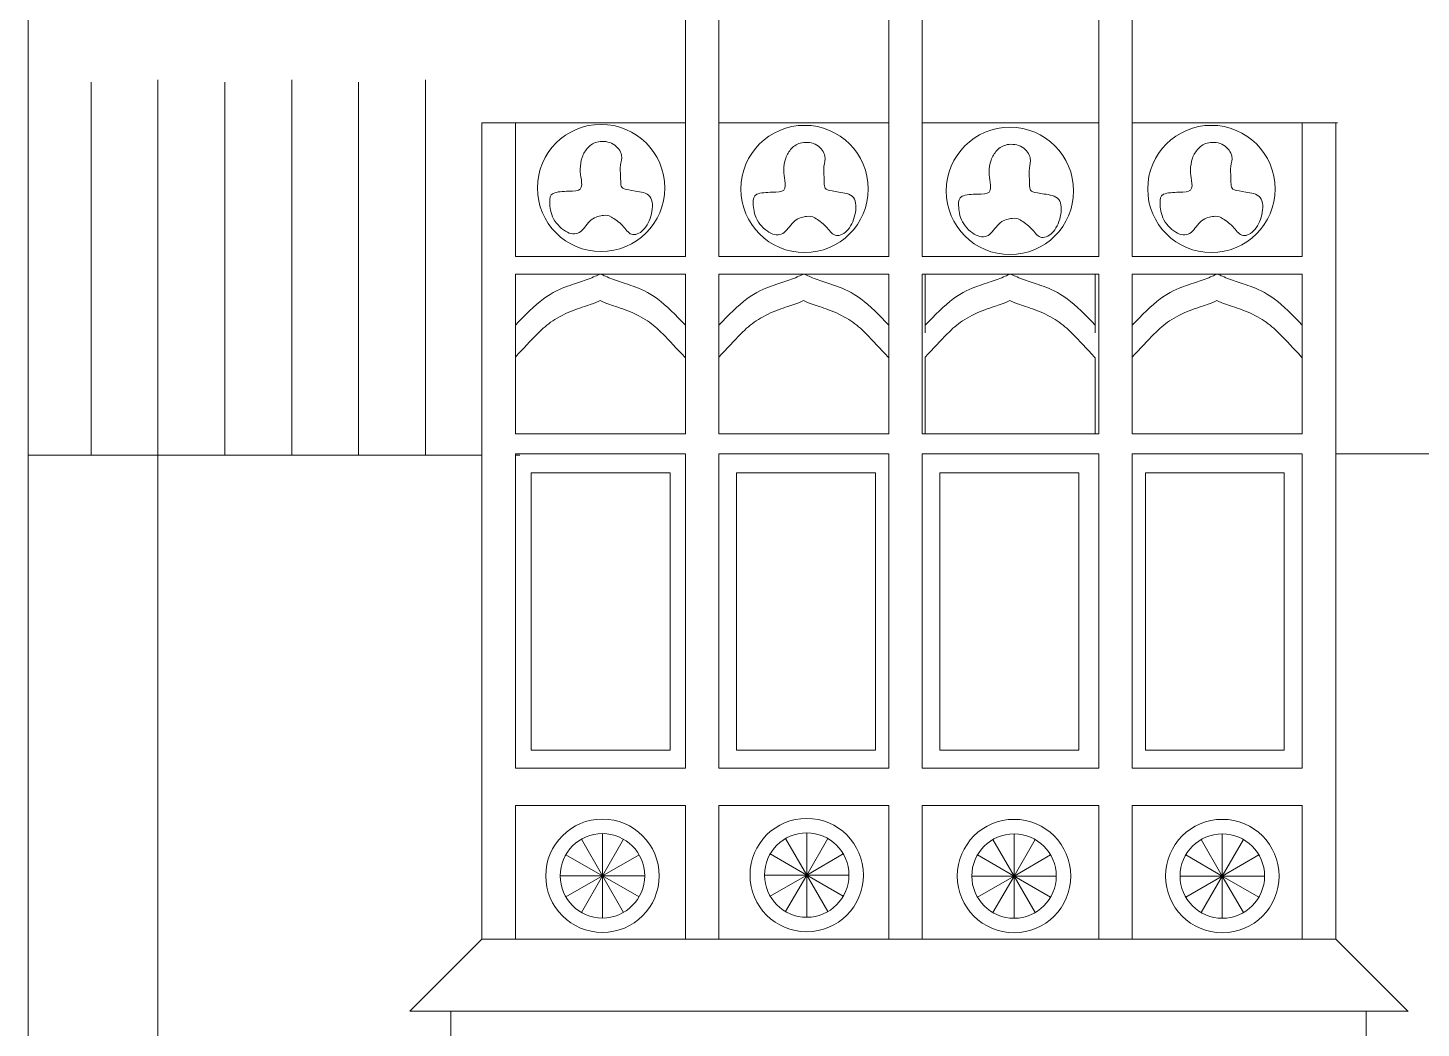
# Model space of a CAD drawing. Header units: centimetres. Extents: x -61 to 61, y -26 to 26.
# Drawn here: x 32.13 to 39.97, y -17.85 to -12.22 of the extents above; entities that cross this region are included whole.
import ezdxf

# ---------------------------------------------------------------- set-up
doc = ezdxf.new("R2010")
doc.units = ezdxf.units.CM
doc.header["$MEASUREMENT"] = 0
doc.layers.add('layer 1', color=7, linetype='Continuous')

msp = doc.modelspace()

# ---------------------------------------------------------------- linework, layer by layer
at = {"layer": 'layer 1', "color": 242, "lineweight": 9}
for points, knots in [([(37.08551, -6.54192), (37.08551, -6.54192), (33.65383, -10.9195), (33.65383, -10.9195), (33.65383, -10.9195), (33.65383, -10.9195), (30.88893, -12.53055), (30.88893, -12.53055)], [0, 0, 0, 0, 0.3333333, 0.3333333, 0.3333333, 0.3333333, 1, 1, 1, 1]), ([(37.08551, -6.54192), (37.08551, -6.54192), (40.51719, -10.9195), (40.51719, -10.9195), (40.51719, -10.9195), (40.51719, -10.9195), (43.31093, -12.54735), (43.31093, -12.54735), (43.31093, -12.54735), (43.31093, -12.54735), (42.45479, -12.53608), (42.45479, -12.53608)], [0, 0, 0, 0, 0.25, 0.25, 0.25, 0.25, 0.5, 0.5, 0.5, 0.5, 1, 1, 1, 1]), ([(35.24085, -13.12824), (35.22985, -13.13924), (35.20602, -13.13924), (35.17577, -13.14016), (35.17577, -13.14016), (35.14552, -13.14108), (35.10886, -13.14291), (35.08961, -13.15208), (35.08961, -13.15208), (35.07036, -13.16124), (35.06853, -13.17774), (35.06944, -13.20341), (35.06944, -13.20341), (35.07036, -13.22907), (35.07403, -13.2639), (35.09144, -13.29598), (35.09144, -13.29598), (35.10886, -13.32806), (35.14003, -13.35739), (35.16844, -13.37114), (35.16844, -13.37114), (35.19685, -13.38489), (35.22252, -13.38305), (35.2436, -13.36656), (35.2436, -13.36656), (35.26468, -13.35006), (35.28118, -13.31889), (35.30325, -13.30092), (35.30325, -13.30092), (35.32531, -13.28295), (35.35293, -13.27817), (35.37127, -13.27633), (35.37127, -13.27633), (35.3896, -13.2745), (35.39863, -13.27561), (35.41598, -13.28534), (35.41598, -13.28534), (35.43333, -13.29506), (35.459, -13.31339), (35.47824, -13.33355), (35.47824, -13.33355), (35.49749, -13.35372), (35.51033, -13.37572), (35.52957, -13.38213), (35.52957, -13.38213), (35.54882, -13.38855), (35.57448, -13.37939), (35.59557, -13.35831), (35.59557, -13.35831), (35.61665, -13.33723), (35.63315, -13.30423), (35.64147, -13.26789), (35.64147, -13.26789), (35.6498, -13.23154), (35.64996, -13.19185), (35.63254, -13.16985), (35.63254, -13.16985), (35.61513, -13.14785), (35.58014, -13.14355), (35.55149, -13.13943), (35.55149, -13.13943), (35.52284, -13.13531), (35.50052, -13.13138), (35.48766, -13.12655), (35.48766, -13.12655), (35.47481, -13.12172), (35.47141, -13.11601), (35.46981, -13.10454), (35.46981, -13.10454), (35.46822, -13.09308), (35.46843, -13.07587), (35.46753, -13.05595), (35.46753, -13.05595), (35.46664, -13.03603), (35.46465, -13.01339), (35.46733, -12.99382), (35.46733, -12.99382), (35.47, -12.97426), (35.47733, -12.95776), (35.47275, -12.93668), (35.47275, -12.93668), (35.46816, -12.91559), (35.45166, -12.88994), (35.42691, -12.87527), (35.42691, -12.87527), (35.40217, -12.8606), (35.36917, -12.85694), (35.34351, -12.86152), (35.34351, -12.86152), (35.31784, -12.8661), (35.29951, -12.87893), (35.28484, -12.89451), (35.28484, -12.89451), (35.27018, -12.9101), (35.25919, -12.92843), (35.25185, -12.94951), (35.25185, -12.94951), (35.24452, -12.97059), (35.24085, -12.99442), (35.24085, -13.01551), (35.24085, -13.01551), (35.24085, -13.03659), (35.24452, -13.05491), (35.24726, -13.07508), (35.24726, -13.07508), (35.25002, -13.09524), (35.25185, -13.11724), (35.24085, -13.12824)], [0, 0, 0, 0, 0.0357143, 0.0357143, 0.0357143, 0.0357143, 0.0714286, 0.0714286, 0.0714286, 0.0714286, 0.1071429, 0.1071429, 0.1071429, 0.1071429, 0.1428571, 0.1428571, 0.1428571, 0.1428571, 0.1785714, 0.1785714, 0.1785714, 0.1785714, 0.2142857, 0.2142857, 0.2142857, 0.2142857, 0.25, 0.25, 0.25, 0.25, 0.2857143, 0.2857143, 0.2857143, 0.2857143, 0.3214286, 0.3214286, 0.3214286, 0.3214286, 0.3571429, 0.3571429, 0.3571429, 0.3571429, 0.3928571, 0.3928571, 0.3928571, 0.3928571, 0.4285714, 0.4285714, 0.4285714, 0.4285714, 0.4642857, 0.4642857, 0.4642857, 0.4642857, 0.5, 0.5, 0.5, 0.5, 0.5357143, 0.5357143, 0.5357143, 0.5357143, 0.5714286, 0.5714286, 0.5714286, 0.5714286, 0.6071429, 0.6071429, 0.6071429, 0.6071429, 0.6428571, 0.6428571, 0.6428571, 0.6428571, 0.6785714, 0.6785714, 0.6785714, 0.6785714, 0.7142857, 0.7142857, 0.7142857, 0.7142857, 0.75, 0.75, 0.75, 0.75, 0.7857143, 0.7857143, 0.7857143, 0.7857143, 0.8214286, 0.8214286, 0.8214286, 0.8214286, 0.8571429, 0.8571429, 0.8571429, 0.8571429, 0.8928571, 0.8928571, 0.8928571, 0.8928571, 0.9285714, 0.9285714, 0.9285714, 0.9285714, 1, 1, 1, 1]), ([(36.38529, -13.13374), (36.37429, -13.14474), (36.35046, -13.14474), (36.32021, -13.14566), (36.32021, -13.14566), (36.28997, -13.14658), (36.2533, -13.14841), (36.23405, -13.15758), (36.23405, -13.15758), (36.21481, -13.16675), (36.21297, -13.18324), (36.21389, -13.20891), (36.21389, -13.20891), (36.21481, -13.23457), (36.21847, -13.2694), (36.23588, -13.30148), (36.23588, -13.30148), (36.2533, -13.33356), (36.28447, -13.36289), (36.31288, -13.37664), (36.31288, -13.37664), (36.3413, -13.39039), (36.36696, -13.38856), (36.38804, -13.37206), (36.38804, -13.37206), (36.40913, -13.35556), (36.42562, -13.3244), (36.44769, -13.30642), (36.44769, -13.30642), (36.46975, -13.28845), (36.49737, -13.28367), (36.51571, -13.28183), (36.51571, -13.28183), (36.53404, -13.28001), (36.54307, -13.28112), (36.56042, -13.29084), (36.56042, -13.29084), (36.57777, -13.30057), (36.60344, -13.31889), (36.62269, -13.33906), (36.62269, -13.33906), (36.64193, -13.35922), (36.65477, -13.38123), (36.67401, -13.38764), (36.67401, -13.38764), (36.69326, -13.39406), (36.71893, -13.38489), (36.74001, -13.36381), (36.74001, -13.36381), (36.76109, -13.34273), (36.77759, -13.30973), (36.78591, -13.27339), (36.78591, -13.27339), (36.79424, -13.23705), (36.7944, -13.19735), (36.77698, -13.17535), (36.77698, -13.17535), (36.75957, -13.15335), (36.72459, -13.14905), (36.69593, -13.14493), (36.69593, -13.14493), (36.66728, -13.14081), (36.64496, -13.13688), (36.63211, -13.13205), (36.63211, -13.13205), (36.61925, -13.12723), (36.61585, -13.12151), (36.61426, -13.11005), (36.61426, -13.11005), (36.61266, -13.09858), (36.61287, -13.08137), (36.61198, -13.06145), (36.61198, -13.06145), (36.61108, -13.04153), (36.6091, -13.01889), (36.61177, -12.99932), (36.61177, -12.99932), (36.61444, -12.97976), (36.62177, -12.96326), (36.61719, -12.94218), (36.61719, -12.94218), (36.6126, -12.9211), (36.59611, -12.89544), (36.57136, -12.88077), (36.57136, -12.88077), (36.54661, -12.8661), (36.51361, -12.86244), (36.48795, -12.86702), (36.48795, -12.86702), (36.46228, -12.8716), (36.44396, -12.88444), (36.42929, -12.90002), (36.42929, -12.90002), (36.41462, -12.9156), (36.40363, -12.93393), (36.39629, -12.95501), (36.39629, -12.95501), (36.38896, -12.9761), (36.38529, -12.99993), (36.38529, -13.02101), (36.38529, -13.02101), (36.38529, -13.04209), (36.38896, -13.06042), (36.39171, -13.08058), (36.39171, -13.08058), (36.39446, -13.10075), (36.39629, -13.12275), (36.38529, -13.13374)], [0, 0, 0, 0, 0.0357143, 0.0357143, 0.0357143, 0.0357143, 0.0714286, 0.0714286, 0.0714286, 0.0714286, 0.1071429, 0.1071429, 0.1071429, 0.1071429, 0.1428571, 0.1428571, 0.1428571, 0.1428571, 0.1785714, 0.1785714, 0.1785714, 0.1785714, 0.2142857, 0.2142857, 0.2142857, 0.2142857, 0.25, 0.25, 0.25, 0.25, 0.2857143, 0.2857143, 0.2857143, 0.2857143, 0.3214286, 0.3214286, 0.3214286, 0.3214286, 0.3571429, 0.3571429, 0.3571429, 0.3571429, 0.3928571, 0.3928571, 0.3928571, 0.3928571, 0.4285714, 0.4285714, 0.4285714, 0.4285714, 0.4642857, 0.4642857, 0.4642857, 0.4642857, 0.5, 0.5, 0.5, 0.5, 0.5357143, 0.5357143, 0.5357143, 0.5357143, 0.5714286, 0.5714286, 0.5714286, 0.5714286, 0.6071429, 0.6071429, 0.6071429, 0.6071429, 0.6428571, 0.6428571, 0.6428571, 0.6428571, 0.6785714, 0.6785714, 0.6785714, 0.6785714, 0.7142857, 0.7142857, 0.7142857, 0.7142857, 0.75, 0.75, 0.75, 0.75, 0.7857143, 0.7857143, 0.7857143, 0.7857143, 0.8214286, 0.8214286, 0.8214286, 0.8214286, 0.8571429, 0.8571429, 0.8571429, 0.8571429, 0.8928571, 0.8928571, 0.8928571, 0.8928571, 0.9285714, 0.9285714, 0.9285714, 0.9285714, 1, 1, 1, 1]), ([(37.54018, -13.14474), (37.52919, -13.15574), (37.50535, -13.15574), (37.4751, -13.15666), (37.4751, -13.15666), (37.44486, -13.15758), (37.40819, -13.15941), (37.38895, -13.16858), (37.38895, -13.16858), (37.3697, -13.17775), (37.36786, -13.19424), (37.36878, -13.21991), (37.36878, -13.21991), (37.3697, -13.24557), (37.37336, -13.2804), (37.39078, -13.31248), (37.39078, -13.31248), (37.40819, -13.34457), (37.43936, -13.37389), (37.46778, -13.38764), (37.46778, -13.38764), (37.49619, -13.40139), (37.52185, -13.39956), (37.54294, -13.38306), (37.54294, -13.38306), (37.56402, -13.36656), (37.58052, -13.3354), (37.60258, -13.31742), (37.60258, -13.31742), (37.62464, -13.29946), (37.65227, -13.29467), (37.6706, -13.29284), (37.6706, -13.29284), (37.68893, -13.29101), (37.69796, -13.29212), (37.71531, -13.30184), (37.71531, -13.30184), (37.73267, -13.31157), (37.75833, -13.3299), (37.77758, -13.35006), (37.77758, -13.35006), (37.79682, -13.37022), (37.80966, -13.39223), (37.82891, -13.39864), (37.82891, -13.39864), (37.84815, -13.40506), (37.87382, -13.39589), (37.8949, -13.37481), (37.8949, -13.37481), (37.91598, -13.35373), (37.93248, -13.32073), (37.94081, -13.28439), (37.94081, -13.28439), (37.94914, -13.24805), (37.94929, -13.20835), (37.93187, -13.18635), (37.93187, -13.18635), (37.91446, -13.16436), (37.87948, -13.16005), (37.85083, -13.15593), (37.85083, -13.15593), (37.82217, -13.15181), (37.79985, -13.14788), (37.787, -13.14306), (37.787, -13.14306), (37.77414, -13.13823), (37.77074, -13.13251), (37.76915, -13.12105), (37.76915, -13.12105), (37.76755, -13.10959), (37.76776, -13.09238), (37.76687, -13.07245), (37.76687, -13.07245), (37.76597, -13.05253), (37.76399, -13.02989), (37.76666, -13.01032), (37.76666, -13.01032), (37.76933, -12.99076), (37.77666, -12.97426), (37.77208, -12.95318), (37.77208, -12.95318), (37.7675, -12.9321), (37.751, -12.90644), (37.72625, -12.89177), (37.72625, -12.89177), (37.7015, -12.87711), (37.66851, -12.87344), (37.64284, -12.87802), (37.64284, -12.87802), (37.61718, -12.8826), (37.59885, -12.89544), (37.58418, -12.91102), (37.58418, -12.91102), (37.56951, -12.9266), (37.55852, -12.94493), (37.55118, -12.96602), (37.55118, -12.96602), (37.54385, -12.9871), (37.54019, -13.01093), (37.54019, -13.03201), (37.54019, -13.03201), (37.54019, -13.05309), (37.54385, -13.07142), (37.5466, -13.09158), (37.5466, -13.09158), (37.54935, -13.11175), (37.55118, -13.13375), (37.54018, -13.14474)], [0, 0, 0, 0, 0.0357143, 0.0357143, 0.0357143, 0.0357143, 0.0714286, 0.0714286, 0.0714286, 0.0714286, 0.1071429, 0.1071429, 0.1071429, 0.1071429, 0.1428571, 0.1428571, 0.1428571, 0.1428571, 0.1785714, 0.1785714, 0.1785714, 0.1785714, 0.2142857, 0.2142857, 0.2142857, 0.2142857, 0.25, 0.25, 0.25, 0.25, 0.2857143, 0.2857143, 0.2857143, 0.2857143, 0.3214286, 0.3214286, 0.3214286, 0.3214286, 0.3571429, 0.3571429, 0.3571429, 0.3571429, 0.3928571, 0.3928571, 0.3928571, 0.3928571, 0.4285714, 0.4285714, 0.4285714, 0.4285714, 0.4642857, 0.4642857, 0.4642857, 0.4642857, 0.5, 0.5, 0.5, 0.5, 0.5357143, 0.5357143, 0.5357143, 0.5357143, 0.5714286, 0.5714286, 0.5714286, 0.5714286, 0.6071429, 0.6071429, 0.6071429, 0.6071429, 0.6428571, 0.6428571, 0.6428571, 0.6428571, 0.6785714, 0.6785714, 0.6785714, 0.6785714, 0.7142857, 0.7142857, 0.7142857, 0.7142857, 0.75, 0.75, 0.75, 0.75, 0.7857143, 0.7857143, 0.7857143, 0.7857143, 0.8214286, 0.8214286, 0.8214286, 0.8214286, 0.8571429, 0.8571429, 0.8571429, 0.8571429, 0.8928571, 0.8928571, 0.8928571, 0.8928571, 0.9285714, 0.9285714, 0.9285714, 0.9285714, 1, 1, 1, 1]), ([(38.67308, -13.13374), (38.66209, -13.14474), (38.63825, -13.14474), (38.608, -13.14566), (38.608, -13.14566), (38.57776, -13.14658), (38.54109, -13.14841), (38.52185, -13.15758), (38.52185, -13.15758), (38.5026, -13.16675), (38.50077, -13.18324), (38.50168, -13.20891), (38.50168, -13.20891), (38.5026, -13.23457), (38.50626, -13.2694), (38.52368, -13.30148), (38.52368, -13.30148), (38.54109, -13.33356), (38.57226, -13.36289), (38.60068, -13.37664), (38.60068, -13.37664), (38.62909, -13.39039), (38.65475, -13.38856), (38.67584, -13.37206), (38.67584, -13.37206), (38.69692, -13.35556), (38.71342, -13.3244), (38.73548, -13.30642), (38.73548, -13.30642), (38.75754, -13.28845), (38.78517, -13.28367), (38.8035, -13.28183), (38.8035, -13.28183), (38.82183, -13.28001), (38.83086, -13.28112), (38.84822, -13.29084), (38.84822, -13.29084), (38.86557, -13.30057), (38.89123, -13.31889), (38.91048, -13.33906), (38.91048, -13.33906), (38.92973, -13.35922), (38.94256, -13.38123), (38.96181, -13.38764), (38.96181, -13.38764), (38.98106, -13.39406), (39.00672, -13.38489), (39.0278, -13.36381), (39.0278, -13.36381), (39.04888, -13.34273), (39.06538, -13.30973), (39.07371, -13.27339), (39.07371, -13.27339), (39.08204, -13.23705), (39.08219, -13.19735), (39.06477, -13.17535), (39.06477, -13.17535), (39.04736, -13.15335), (39.01238, -13.14905), (38.98373, -13.14493), (38.98373, -13.14493), (38.95507, -13.14081), (38.93276, -13.13688), (38.9199, -13.13205), (38.9199, -13.13205), (38.90704, -13.12723), (38.90365, -13.12151), (38.90205, -13.11005), (38.90205, -13.11005), (38.90045, -13.09858), (38.90066, -13.08137), (38.89977, -13.06145), (38.89977, -13.06145), (38.89887, -13.04153), (38.89689, -13.01889), (38.89956, -12.99932), (38.89956, -12.99932), (38.90223, -12.97976), (38.90956, -12.96326), (38.90498, -12.94218), (38.90498, -12.94218), (38.9004, -12.9211), (38.8839, -12.89544), (38.85915, -12.88077), (38.85915, -12.88077), (38.8344, -12.8661), (38.80141, -12.86244), (38.77574, -12.86702), (38.77574, -12.86702), (38.75008, -12.8716), (38.73175, -12.88444), (38.71708, -12.90002), (38.71708, -12.90002), (38.70242, -12.9156), (38.69142, -12.93393), (38.68408, -12.95501), (38.68408, -12.95501), (38.67675, -12.9761), (38.67309, -12.99993), (38.67309, -13.02101), (38.67309, -13.02101), (38.67309, -13.04209), (38.67675, -13.06042), (38.6795, -13.08058), (38.6795, -13.08058), (38.68225, -13.10075), (38.68408, -13.12275), (38.67308, -13.13374)], [0, 0, 0, 0, 0.0357143, 0.0357143, 0.0357143, 0.0357143, 0.0714286, 0.0714286, 0.0714286, 0.0714286, 0.1071429, 0.1071429, 0.1071429, 0.1071429, 0.1428571, 0.1428571, 0.1428571, 0.1428571, 0.1785714, 0.1785714, 0.1785714, 0.1785714, 0.2142857, 0.2142857, 0.2142857, 0.2142857, 0.25, 0.25, 0.25, 0.25, 0.2857143, 0.2857143, 0.2857143, 0.2857143, 0.3214286, 0.3214286, 0.3214286, 0.3214286, 0.3571429, 0.3571429, 0.3571429, 0.3571429, 0.3928571, 0.3928571, 0.3928571, 0.3928571, 0.4285714, 0.4285714, 0.4285714, 0.4285714, 0.4642857, 0.4642857, 0.4642857, 0.4642857, 0.5, 0.5, 0.5, 0.5, 0.5357143, 0.5357143, 0.5357143, 0.5357143, 0.5714286, 0.5714286, 0.5714286, 0.5714286, 0.6071429, 0.6071429, 0.6071429, 0.6071429, 0.6428571, 0.6428571, 0.6428571, 0.6428571, 0.6785714, 0.6785714, 0.6785714, 0.6785714, 0.7142857, 0.7142857, 0.7142857, 0.7142857, 0.75, 0.75, 0.75, 0.75, 0.7857143, 0.7857143, 0.7857143, 0.7857143, 0.8214286, 0.8214286, 0.8214286, 0.8214286, 0.8571429, 0.8571429, 0.8571429, 0.8571429, 0.8928571, 0.8928571, 0.8928571, 0.8928571, 0.9285714, 0.9285714, 0.9285714, 0.9285714, 1, 1, 1, 1]), ([(34.87619, -13.93787), (34.87619, -13.93787), (34.87619, -13.60607), (34.87619, -13.60607), (34.87619, -13.60607), (34.87619, -13.60607), (35.35443, -13.60607), (35.35443, -13.60607)], [0, 0, 0, 0, 0.3333333, 0.3333333, 0.3333333, 0.3333333, 1, 1, 1, 1]), ([(34.87619, -13.89387), (34.92976, -13.83888), (34.98333, -13.78388), (35.03394, -13.7463), (35.03394, -13.7463), (35.08456, -13.70872), (35.13222, -13.68856), (35.1698, -13.67481), (35.1698, -13.67481), (35.20738, -13.66106), (35.23488, -13.65373), (35.26397, -13.64334), (35.26397, -13.64334), (35.29307, -13.63295), (35.32374, -13.61951), (35.33908, -13.61279), (35.33908, -13.61279), (35.35443, -13.60607), (35.35443, -13.60607), (35.35443, -13.60607)], [0, 0, 0, 0, 0.1666667, 0.1666667, 0.1666667, 0.1666667, 0.3333333, 0.3333333, 0.3333333, 0.3333333, 0.5, 0.5, 0.5, 0.5, 0.6666667, 0.6666667, 0.6666667, 0.6666667, 1, 1, 1, 1]), ([(35.83267, -13.93787), (35.83267, -13.93787), (35.83267, -13.60607), (35.83267, -13.60607), (35.83267, -13.60607), (35.83267, -13.60607), (35.35443, -13.60607), (35.35443, -13.60607)], [0, 0, 0, 0, 0.3333333, 0.3333333, 0.3333333, 0.3333333, 1, 1, 1, 1]), ([(35.83267, -13.89387), (35.7791, -13.83888), (35.72553, -13.78388), (35.67492, -13.7463), (35.67492, -13.7463), (35.6243, -13.70872), (35.57664, -13.68856), (35.53906, -13.67481), (35.53906, -13.67481), (35.50148, -13.66106), (35.47398, -13.65373), (35.44489, -13.64334), (35.44489, -13.64334), (35.41579, -13.63295), (35.38511, -13.61951), (35.36977, -13.61279), (35.36977, -13.61279), (35.35443, -13.60607), (35.35443, -13.60607), (35.35443, -13.60607)], [0, 0, 0, 0, 0.1666667, 0.1666667, 0.1666667, 0.1666667, 0.3333333, 0.3333333, 0.3333333, 0.3333333, 0.5, 0.5, 0.5, 0.5, 0.6666667, 0.6666667, 0.6666667, 0.6666667, 1, 1, 1, 1]), ([(36.02038, -13.93787), (36.02038, -13.93787), (36.02038, -13.60607), (36.02038, -13.60607), (36.02038, -13.60607), (36.02038, -13.60607), (36.49863, -13.60607), (36.49863, -13.60607)], [0, 0, 0, 0, 0.3333333, 0.3333333, 0.3333333, 0.3333333, 1, 1, 1, 1]), ([(36.02038, -13.89387), (36.07395, -13.83888), (36.12753, -13.78388), (36.17814, -13.7463), (36.17814, -13.7463), (36.22876, -13.70872), (36.27642, -13.68856), (36.314, -13.67481), (36.314, -13.67481), (36.35158, -13.66106), (36.37908, -13.65373), (36.40817, -13.64334), (36.40817, -13.64334), (36.43726, -13.63295), (36.46794, -13.61951), (36.48328, -13.61279), (36.48328, -13.61279), (36.49863, -13.60607), (36.49863, -13.60607), (36.49863, -13.60607)], [0, 0, 0, 0, 0.1666667, 0.1666667, 0.1666667, 0.1666667, 0.3333333, 0.3333333, 0.3333333, 0.3333333, 0.5, 0.5, 0.5, 0.5, 0.6666667, 0.6666667, 0.6666667, 0.6666667, 1, 1, 1, 1]), ([(36.97687, -13.93787), (36.97687, -13.93787), (36.97687, -13.60607), (36.97687, -13.60607), (36.97687, -13.60607), (36.97687, -13.60607), (36.49863, -13.60607), (36.49863, -13.60607)], [0, 0, 0, 0, 0.3333333, 0.3333333, 0.3333333, 0.3333333, 1, 1, 1, 1]), ([(36.97687, -13.89387), (36.9233, -13.83888), (36.86973, -13.78388), (36.81911, -13.7463), (36.81911, -13.7463), (36.7685, -13.70872), (36.72083, -13.68856), (36.68325, -13.67481), (36.68325, -13.67481), (36.64567, -13.66106), (36.61817, -13.65373), (36.58909, -13.64334), (36.58909, -13.64334), (36.55999, -13.63295), (36.52931, -13.61951), (36.51397, -13.61279), (36.51397, -13.61279), (36.49863, -13.60607), (36.49863, -13.60607), (36.49863, -13.60607)], [0, 0, 0, 0, 0.1666667, 0.1666667, 0.1666667, 0.1666667, 0.3333333, 0.3333333, 0.3333333, 0.3333333, 0.5, 0.5, 0.5, 0.5, 0.6666667, 0.6666667, 0.6666667, 0.6666667, 1, 1, 1, 1]), ([(37.18109, -13.93787), (37.18109, -13.93787), (37.18109, -13.60607), (37.18109, -13.60607), (37.18109, -13.60607), (37.18109, -13.60607), (37.65933, -13.60607), (37.65933, -13.60607)], [0, 0, 0, 0, 0.3333333, 0.3333333, 0.3333333, 0.3333333, 1, 1, 1, 1]), ([(37.18109, -13.89387), (37.23466, -13.83888), (37.28823, -13.78388), (37.33884, -13.7463), (37.33884, -13.7463), (37.38946, -13.70872), (37.43712, -13.68856), (37.4747, -13.67481), (37.4747, -13.67481), (37.51228, -13.66106), (37.53978, -13.65373), (37.56887, -13.64334), (37.56887, -13.64334), (37.59797, -13.63295), (37.62864, -13.61951), (37.64398, -13.61279), (37.64398, -13.61279), (37.65933, -13.60607), (37.65933, -13.60607), (37.65933, -13.60607)], [0, 0, 0, 0, 0.1666667, 0.1666667, 0.1666667, 0.1666667, 0.3333333, 0.3333333, 0.3333333, 0.3333333, 0.5, 0.5, 0.5, 0.5, 0.6666667, 0.6666667, 0.6666667, 0.6666667, 1, 1, 1, 1]), ([(38.13757, -13.93787), (38.13757, -13.93787), (38.13757, -13.60607), (38.13757, -13.60607), (38.13757, -13.60607), (38.13757, -13.60607), (37.65933, -13.60607), (37.65933, -13.60607)], [0, 0, 0, 0, 0.3333333, 0.3333333, 0.3333333, 0.3333333, 1, 1, 1, 1]), ([(38.13757, -13.89387), (38.084, -13.83888), (38.03043, -13.78388), (37.97981, -13.7463), (37.97981, -13.7463), (37.9292, -13.70872), (37.88154, -13.68856), (37.84396, -13.67481), (37.84396, -13.67481), (37.80638, -13.66106), (37.77888, -13.65373), (37.74979, -13.64334), (37.74979, -13.64334), (37.72069, -13.63295), (37.69001, -13.61951), (37.67467, -13.61279), (37.67467, -13.61279), (37.65933, -13.60607), (37.65933, -13.60607), (37.65933, -13.60607)], [0, 0, 0, 0, 0.1666667, 0.1666667, 0.1666667, 0.1666667, 0.3333333, 0.3333333, 0.3333333, 0.3333333, 0.5, 0.5, 0.5, 0.5, 0.6666667, 0.6666667, 0.6666667, 0.6666667, 1, 1, 1, 1]), ([(38.34543, -13.93787), (38.34543, -13.93787), (38.34543, -13.60607), (38.34543, -13.60607), (38.34543, -13.60607), (38.34543, -13.60607), (38.82367, -13.60607), (38.82367, -13.60607)], [0, 0, 0, 0, 0.3333333, 0.3333333, 0.3333333, 0.3333333, 1, 1, 1, 1]), ([(38.34543, -13.89387), (38.399, -13.83888), (38.45257, -13.78388), (38.50318, -13.7463), (38.50318, -13.7463), (38.5538, -13.70872), (38.60146, -13.68856), (38.63904, -13.67481), (38.63904, -13.67481), (38.67662, -13.66106), (38.70412, -13.65373), (38.73321, -13.64334), (38.73321, -13.64334), (38.7623, -13.63295), (38.79298, -13.61951), (38.80832, -13.61279), (38.80832, -13.61279), (38.82367, -13.60607), (38.82367, -13.60607), (38.82367, -13.60607)], [0, 0, 0, 0, 0.1666667, 0.1666667, 0.1666667, 0.1666667, 0.3333333, 0.3333333, 0.3333333, 0.3333333, 0.5, 0.5, 0.5, 0.5, 0.6666667, 0.6666667, 0.6666667, 0.6666667, 1, 1, 1, 1]), ([(39.30191, -13.93787), (39.30191, -13.93787), (39.30191, -13.60607), (39.30191, -13.60607), (39.30191, -13.60607), (39.30191, -13.60607), (38.82367, -13.60607), (38.82367, -13.60607)], [0, 0, 0, 0, 0.3333333, 0.3333333, 0.3333333, 0.3333333, 1, 1, 1, 1]), ([(39.30191, -13.89387), (39.24834, -13.83888), (39.19477, -13.78388), (39.14415, -13.7463), (39.14415, -13.7463), (39.09354, -13.70872), (39.04587, -13.68856), (39.00829, -13.67481), (39.00829, -13.67481), (38.97071, -13.66106), (38.94322, -13.65373), (38.91413, -13.64334), (38.91413, -13.64334), (38.88503, -13.63295), (38.85435, -13.61951), (38.83901, -13.61279), (38.83901, -13.61279), (38.82367, -13.60607), (38.82367, -13.60607), (38.82367, -13.60607)], [0, 0, 0, 0, 0.1666667, 0.1666667, 0.1666667, 0.1666667, 0.3333333, 0.3333333, 0.3333333, 0.3333333, 0.5, 0.5, 0.5, 0.5, 0.6666667, 0.6666667, 0.6666667, 0.6666667, 1, 1, 1, 1]), ([(34.87619, -14.07394), (34.92036, -14.02628), (34.96453, -13.97862), (34.99807, -13.9447), (34.99807, -13.9447), (35.03162, -13.91079), (35.05453, -13.89063), (35.08615, -13.87), (35.08615, -13.87), (35.11778, -13.84938), (35.15811, -13.8283), (35.19661, -13.81272), (35.19661, -13.81272), (35.2351, -13.79714), (35.27177, -13.78705), (35.29743, -13.77834), (35.29743, -13.77834), (35.32309, -13.76964), (35.33776, -13.7623), (35.35242, -13.75497)], [0, 0, 0, 0, 0.1666667, 0.1666667, 0.1666667, 0.1666667, 0.3333333, 0.3333333, 0.3333333, 0.3333333, 0.5, 0.5, 0.5, 0.5, 0.6666667, 0.6666667, 0.6666667, 0.6666667, 1, 1, 1, 1]), ([(35.82866, -14.07394), (35.78449, -14.02628), (35.74032, -13.97862), (35.70677, -13.9447), (35.70677, -13.9447), (35.67323, -13.91079), (35.65032, -13.89063), (35.6187, -13.87), (35.6187, -13.87), (35.58707, -13.84938), (35.54674, -13.8283), (35.50824, -13.81272), (35.50824, -13.81272), (35.46975, -13.79714), (35.43308, -13.78705), (35.40742, -13.77834), (35.40742, -13.77834), (35.38176, -13.76964), (35.36709, -13.7623), (35.35242, -13.75497)], [0, 0, 0, 0, 0.1666667, 0.1666667, 0.1666667, 0.1666667, 0.3333333, 0.3333333, 0.3333333, 0.3333333, 0.5, 0.5, 0.5, 0.5, 0.6666667, 0.6666667, 0.6666667, 0.6666667, 1, 1, 1, 1]), ([(36.02038, -14.07394), (36.06456, -14.02628), (36.10873, -13.97862), (36.14227, -13.9447), (36.14227, -13.9447), (36.17582, -13.91079), (36.19873, -13.89063), (36.23035, -13.87), (36.23035, -13.87), (36.26197, -13.84938), (36.30231, -13.8283), (36.3408, -13.81272), (36.3408, -13.81272), (36.3793, -13.79714), (36.41596, -13.78705), (36.44162, -13.77834), (36.44162, -13.77834), (36.46729, -13.76964), (36.48196, -13.7623), (36.49662, -13.75497)], [0, 0, 0, 0, 0.1666667, 0.1666667, 0.1666667, 0.1666667, 0.3333333, 0.3333333, 0.3333333, 0.3333333, 0.5, 0.5, 0.5, 0.5, 0.6666667, 0.6666667, 0.6666667, 0.6666667, 1, 1, 1, 1]), ([(36.97286, -14.07394), (36.92868, -14.02628), (36.88451, -13.97862), (36.85097, -13.9447), (36.85097, -13.9447), (36.81742, -13.91079), (36.79451, -13.89063), (36.76289, -13.87), (36.76289, -13.87), (36.73127, -13.84938), (36.69093, -13.8283), (36.65244, -13.81272), (36.65244, -13.81272), (36.61394, -13.79714), (36.57728, -13.78705), (36.55162, -13.77834), (36.55162, -13.77834), (36.52595, -13.76964), (36.51129, -13.7623), (36.49662, -13.75497)], [0, 0, 0, 0, 0.1666667, 0.1666667, 0.1666667, 0.1666667, 0.3333333, 0.3333333, 0.3333333, 0.3333333, 0.5, 0.5, 0.5, 0.5, 0.6666667, 0.6666667, 0.6666667, 0.6666667, 1, 1, 1, 1]), ([(37.18109, -14.07394), (37.22526, -14.02628), (37.26943, -13.97862), (37.30297, -13.9447), (37.30297, -13.9447), (37.33652, -13.91079), (37.35943, -13.89063), (37.39105, -13.87), (37.39105, -13.87), (37.42268, -13.84938), (37.46301, -13.8283), (37.5015, -13.81272), (37.5015, -13.81272), (37.54, -13.79714), (37.57667, -13.78705), (37.60232, -13.77834), (37.60232, -13.77834), (37.62799, -13.76964), (37.64266, -13.7623), (37.65732, -13.75497)], [0, 0, 0, 0, 0.1666667, 0.1666667, 0.1666667, 0.1666667, 0.3333333, 0.3333333, 0.3333333, 0.3333333, 0.5, 0.5, 0.5, 0.5, 0.6666667, 0.6666667, 0.6666667, 0.6666667, 1, 1, 1, 1]), ([(38.13356, -14.07394), (38.08939, -14.02628), (38.04522, -13.97862), (38.01167, -13.9447), (38.01167, -13.9447), (37.97813, -13.91079), (37.95522, -13.89063), (37.9236, -13.87), (37.9236, -13.87), (37.89197, -13.84938), (37.85164, -13.8283), (37.81314, -13.81272), (37.81314, -13.81272), (37.77465, -13.79714), (37.73798, -13.78705), (37.71232, -13.77834), (37.71232, -13.77834), (37.68666, -13.76964), (37.67199, -13.7623), (37.65732, -13.75497)], [0, 0, 0, 0, 0.1666667, 0.1666667, 0.1666667, 0.1666667, 0.3333333, 0.3333333, 0.3333333, 0.3333333, 0.5, 0.5, 0.5, 0.5, 0.6666667, 0.6666667, 0.6666667, 0.6666667, 1, 1, 1, 1]), ([(38.34543, -14.07394), (38.3896, -14.02628), (38.43377, -13.97862), (38.46731, -13.9447), (38.46731, -13.9447), (38.50086, -13.91079), (38.52377, -13.89063), (38.55539, -13.87), (38.55539, -13.87), (38.58702, -13.84938), (38.62735, -13.8283), (38.66584, -13.81272), (38.66584, -13.81272), (38.70434, -13.79714), (38.741, -13.78705), (38.76666, -13.77834), (38.76666, -13.77834), (38.79233, -13.76964), (38.807, -13.7623), (38.82166, -13.75497)], [0, 0, 0, 0, 0.1666667, 0.1666667, 0.1666667, 0.1666667, 0.3333333, 0.3333333, 0.3333333, 0.3333333, 0.5, 0.5, 0.5, 0.5, 0.6666667, 0.6666667, 0.6666667, 0.6666667, 1, 1, 1, 1]), ([(39.2979, -14.07394), (39.25372, -14.02628), (39.20956, -13.97862), (39.17601, -13.9447), (39.17601, -13.9447), (39.14246, -13.91079), (39.11955, -13.89063), (39.08793, -13.87), (39.08793, -13.87), (39.05631, -13.84938), (39.01598, -13.8283), (38.97748, -13.81272), (38.97748, -13.81272), (38.93899, -13.79714), (38.90232, -13.78705), (38.87666, -13.77834), (38.87666, -13.77834), (38.851, -13.76964), (38.83633, -13.7623), (38.82166, -13.75497)], [0, 0, 0, 0, 0.1666667, 0.1666667, 0.1666667, 0.1666667, 0.3333333, 0.3333333, 0.3333333, 0.3333333, 0.5, 0.5, 0.5, 0.5, 0.6666667, 0.6666667, 0.6666667, 0.6666667, 1, 1, 1, 1]), ([(34.87619, -14.07394), (34.87619, -14.07394), (34.87619, -14.50454), (34.87619, -14.50454), (34.87619, -14.50454), (34.87619, -14.50454), (35.83267, -14.50454), (35.83267, -14.50454), (35.83267, -14.50454), (35.83267, -14.50454), (35.83267, -14.07717), (35.83267, -14.07717), (35.83267, -14.07717), (35.83267, -14.07717), (35.82866, -14.07394), (35.82866, -14.07394)], [0, 0, 0, 0, 0.2, 0.2, 0.2, 0.2, 0.4, 0.4, 0.4, 0.4, 0.6, 0.6, 0.6, 0.6, 1, 1, 1, 1]), ([(36.02038, -14.07394), (36.02038, -14.07394), (36.02038, -14.50454), (36.02038, -14.50454), (36.02038, -14.50454), (36.02038, -14.50454), (36.97687, -14.50454), (36.97687, -14.50454), (36.97687, -14.50454), (36.97687, -14.50454), (36.97687, -14.07717), (36.97687, -14.07717), (36.97687, -14.07717), (36.97687, -14.07717), (36.97286, -14.07394), (36.97286, -14.07394)], [0, 0, 0, 0, 0.2, 0.2, 0.2, 0.2, 0.4, 0.4, 0.4, 0.4, 0.6, 0.6, 0.6, 0.6, 1, 1, 1, 1]), ([(37.18109, -14.07394), (37.18109, -14.07394), (37.18109, -14.50454), (37.18109, -14.50454), (37.18109, -14.50454), (37.18109, -14.50454), (38.13757, -14.50454), (38.13757, -14.50454), (38.13757, -14.50454), (38.13757, -14.50454), (38.13757, -14.07717), (38.13757, -14.07717), (38.13757, -14.07717), (38.13757, -14.07717), (38.13356, -14.07394), (38.13356, -14.07394)], [0, 0, 0, 0, 0.2, 0.2, 0.2, 0.2, 0.4, 0.4, 0.4, 0.4, 0.6, 0.6, 0.6, 0.6, 1, 1, 1, 1]), ([(38.34543, -14.07394), (38.34543, -14.07394), (38.34543, -14.50454), (38.34543, -14.50454), (38.34543, -14.50454), (38.34543, -14.50454), (39.30191, -14.50454), (39.30191, -14.50454), (39.30191, -14.50454), (39.30191, -14.50454), (39.30191, -14.07717), (39.30191, -14.07717), (39.30191, -14.07717), (39.30191, -14.07717), (39.2979, -14.07394), (39.2979, -14.07394)], [0, 0, 0, 0, 0.2, 0.2, 0.2, 0.2, 0.4, 0.4, 0.4, 0.4, 0.6, 0.6, 0.6, 0.6, 1, 1, 1, 1]), ([(34.9654, -14.72432), (34.9654, -14.72432), (35.74632, -14.72432), (35.74632, -14.72432), (35.74632, -14.72432), (35.74632, -14.72432), (35.74632, -16.28618), (35.74632, -16.28618), (35.74632, -16.28618), (35.74632, -16.28618), (34.9654, -16.28618), (34.9654, -16.28618), (34.9654, -16.28618), (34.9654, -16.28618), (34.9654, -14.72432), (34.9654, -14.72432)], [0, 0, 0, 0, 0.2, 0.2, 0.2, 0.2, 0.4, 0.4, 0.4, 0.4, 0.6, 0.6, 0.6, 0.6, 1, 1, 1, 1]), ([(36.12029, -14.72432), (36.12029, -14.72432), (36.90122, -14.72432), (36.90122, -14.72432), (36.90122, -14.72432), (36.90122, -14.72432), (36.90122, -16.28618), (36.90122, -16.28618), (36.90122, -16.28618), (36.90122, -16.28618), (36.12029, -16.28618), (36.12029, -16.28618), (36.12029, -16.28618), (36.12029, -16.28618), (36.12029, -14.72432), (36.12029, -14.72432)], [0, 0, 0, 0, 0.2, 0.2, 0.2, 0.2, 0.4, 0.4, 0.4, 0.4, 0.6, 0.6, 0.6, 0.6, 1, 1, 1, 1]), ([(37.26419, -14.72432), (37.26419, -14.72432), (38.04511, -14.72432), (38.04511, -14.72432), (38.04511, -14.72432), (38.04511, -14.72432), (38.04511, -16.28618), (38.04511, -16.28618), (38.04511, -16.28618), (38.04511, -16.28618), (37.26419, -16.28618), (37.26419, -16.28618), (37.26419, -16.28618), (37.26419, -16.28618), (37.26419, -14.72432), (37.26419, -14.72432)], [0, 0, 0, 0, 0.2, 0.2, 0.2, 0.2, 0.4, 0.4, 0.4, 0.4, 0.6, 0.6, 0.6, 0.6, 1, 1, 1, 1]), ([(38.41908, -14.72432), (38.41908, -14.72432), (39.2, -14.72432), (39.2, -14.72432), (39.2, -14.72432), (39.2, -14.72432), (39.2, -16.28618), (39.2, -16.28618), (39.2, -16.28618), (39.2, -16.28618), (38.41908, -16.28618), (38.41908, -16.28618), (38.41908, -16.28618), (38.41908, -16.28618), (38.41908, -14.72432), (38.41908, -14.72432)], [0, 0, 0, 0, 0.2, 0.2, 0.2, 0.2, 0.4, 0.4, 0.4, 0.4, 0.6, 0.6, 0.6, 0.6, 1, 1, 1, 1])]:
    msp.add_open_spline(points, degree=3, knots=knots, dxfattribs=at)
at = {"layer": 'layer 1', "color": 177, "lineweight": 9}
for points in [[(36.02038, -9.03779), (36.02038, -9.03779), (36.02038, -13.50708), (36.02038, -13.50708)], [(38.15771, -9.02553), (38.15771, -9.02553), (38.15771, -13.50708), (38.15771, -13.50708)], [(35.83267, -9.14617), (35.83267, -9.14617), (35.83267, -13.50708), (35.83267, -13.50708)], [(38.34543, -9.1339), (38.34543, -9.1339), (38.34543, -13.50708), (38.34543, -13.50708)], [(32.13613, -23.34542), (32.13613, -23.34542), (32.13613, -11.85017), (32.13613, -11.85017)], [(37.16458, -12.05481), (37.16458, -12.05481), (37.16458, -13.50708), (37.16458, -13.50708)], [(36.97687, -12.10061), (36.97687, -12.10061), (36.97687, -13.50708), (36.97687, -13.50708)], [(32.48982, -12.5259), (32.48982, -12.5259), (32.48982, -14.62487), (32.48982, -14.62487)], [(32.86598, -12.51393), (32.86598, -12.51393), (32.86598, -14.62487), (32.86598, -14.62487)], [(33.24219, -12.5259), (33.24219, -12.5259), (33.24219, -14.62487), (33.24219, -14.62487)], [(33.61835, -12.51393), (33.61835, -12.51393), (33.61835, -14.62487), (33.61835, -14.62487)], [(33.99454, -12.5259), (33.99454, -12.5259), (33.99454, -14.62487), (33.99454, -14.62487)], [(34.37075, -12.51393), (34.37075, -12.51393), (34.37075, -14.62487), (34.37075, -14.62487)], [(34.68847, -12.75446), (34.68847, -12.75446), (34.68847, -17.34833), (34.68847, -17.34833)], [(34.87619, -12.75446), (34.87619, -12.75446), (34.68847, -12.75446), (34.68847, -12.75446)], [(34.87619, -12.75446), (34.87619, -12.75446), (35.83267, -12.75446), (35.83267, -12.75446)], [(34.87619, -12.75446), (34.87619, -12.75446), (34.87619, -13.50708), (34.87619, -13.50708)], [(36.97687, -12.75446), (36.97687, -12.75446), (36.02038, -12.75446), (36.02038, -12.75446)], [(38.15771, -12.75446), (38.15771, -12.75446), (37.16458, -12.75446), (37.16458, -12.75446)], [(39.30191, -12.75446), (39.30191, -12.75446), (39.30191, -13.50708), (39.30191, -13.50708)], [(39.48962, -12.75446), (39.48962, -12.75446), (39.48962, -17.34833), (39.48962, -17.34833)], [(34.87619, -13.50708), (34.87619, -13.50708), (35.83267, -13.50708), (35.83267, -13.50708)], [(36.02038, -13.50708), (36.02038, -13.50708), (36.97687, -13.50708), (36.97687, -13.50708)], [(37.16458, -13.50708), (37.16458, -13.50708), (38.15771, -13.50708), (38.15771, -13.50708)], [(38.34543, -13.50708), (38.34543, -13.50708), (39.30191, -13.50708), (39.30191, -13.50708)], [(34.87619, -13.60607), (34.87619, -13.60607), (34.87619, -14.50454), (34.87619, -14.50454)], [(34.87619, -13.60607), (34.87619, -13.60607), (35.83267, -13.60607), (35.83267, -13.60607)], [(35.83267, -13.60607), (35.83267, -13.60607), (35.83267, -14.50454), (35.83267, -14.50454)], [(36.02038, -13.60607), (36.02038, -13.60607), (36.02038, -14.50454), (36.02038, -14.50454)], [(36.02038, -13.60607), (36.02038, -13.60607), (36.97687, -13.60607), (36.97687, -13.60607)], [(36.97687, -13.60607), (36.97687, -13.60607), (36.97687, -14.50454), (36.97687, -14.50454)], [(37.16458, -13.60607), (37.16458, -13.60607), (37.16458, -14.50454), (37.16458, -14.50454)], [(37.16458, -13.60607), (37.16458, -13.60607), (38.15771, -13.60607), (38.15771, -13.60607)], [(38.15771, -13.60607), (38.15771, -13.60607), (38.15771, -14.50454), (38.15771, -14.50454)], [(38.34543, -13.60607), (38.34543, -13.60607), (38.34543, -14.50454), (38.34543, -14.50454)], [(38.34543, -13.60607), (38.34543, -13.60607), (39.30191, -13.60607), (39.30191, -13.60607)], [(39.30191, -13.60607), (39.30191, -13.60607), (39.30191, -14.50454), (39.30191, -14.50454)], [(34.87619, -14.50454), (34.87619, -14.50454), (35.83267, -14.50454), (35.83267, -14.50454)], [(36.02038, -14.50454), (36.02038, -14.50454), (36.97687, -14.50454), (36.97687, -14.50454)], [(37.16458, -14.50454), (37.16458, -14.50454), (38.15771, -14.50454), (38.15771, -14.50454)], [(38.34543, -14.50454), (38.34543, -14.50454), (39.30191, -14.50454), (39.30191, -14.50454)], [(34.68847, -14.62487), (34.68847, -14.62487), (32.13613, -14.62487), (32.13613, -14.62487)], [(32.86598, -14.62487), (32.86598, -14.62487), (32.86598, -23.34542), (32.86598, -23.34542)], [(34.87619, -14.61797), (34.87619, -14.61797), (34.87619, -16.38743), (34.87619, -16.38743)], [(34.87619, -14.61797), (34.87619, -14.61797), (35.83267, -14.61797), (35.83267, -14.61797)], [(34.90194, -14.62487), (34.90194, -14.62487), (34.87619, -14.62487), (34.87619, -14.62487)], [(35.83267, -14.61797), (35.83267, -14.61797), (35.83267, -16.38743), (35.83267, -16.38743)], [(36.02038, -14.61797), (36.02038, -14.61797), (36.02038, -16.38743), (36.02038, -16.38743)], [(36.02038, -14.61797), (36.02038, -14.61797), (36.97687, -14.61797), (36.97687, -14.61797)], [(36.97687, -14.61797), (36.97687, -14.61797), (36.97687, -16.38743), (36.97687, -16.38743)], [(37.16458, -14.61797), (37.16458, -14.61797), (37.16458, -16.38743), (37.16458, -16.38743)], [(37.16458, -14.61797), (37.16458, -14.61797), (38.15771, -14.61797), (38.15771, -14.61797)], [(38.15771, -14.61797), (38.15771, -14.61797), (38.15771, -16.38743), (38.15771, -16.38743)], [(38.34543, -14.61797), (38.34543, -14.61797), (38.34543, -16.38743), (38.34543, -16.38743)], [(38.34543, -14.61797), (38.34543, -14.61797), (39.30191, -14.61797), (39.30191, -14.61797)], [(39.30191, -14.61797), (39.30191, -14.61797), (39.30191, -16.38743), (39.30191, -16.38743)], [(39.48962, -14.61797), (39.48962, -14.61797), (42.45479, -14.61797), (42.45479, -14.61797)], [(34.87619, -16.38743), (34.87619, -16.38743), (35.83267, -16.38743), (35.83267, -16.38743)], [(36.02038, -16.38743), (36.02038, -16.38743), (36.97687, -16.38743), (36.97687, -16.38743)], [(37.16458, -16.38743), (37.16458, -16.38743), (38.15771, -16.38743), (38.15771, -16.38743)], [(38.34543, -16.38743), (38.34543, -16.38743), (39.30191, -16.38743), (39.30191, -16.38743)], [(34.87619, -16.59641), (34.87619, -16.59641), (34.87619, -17.34833), (34.87619, -17.34833)], [(34.87619, -16.59641), (34.87619, -16.59641), (35.83267, -16.59641), (35.83267, -16.59641)], [(35.83267, -16.59641), (35.83267, -16.59641), (35.83267, -17.34833), (35.83267, -17.34833)], [(36.02038, -16.59641), (36.02038, -16.59641), (36.02038, -17.34833), (36.02038, -17.34833)], [(36.02038, -16.59641), (36.02038, -16.59641), (36.97687, -16.59641), (36.97687, -16.59641)], [(36.97687, -16.59641), (36.97687, -16.59641), (36.97687, -17.34833), (36.97687, -17.34833)], [(37.16458, -16.59641), (37.16458, -16.59641), (37.16458, -17.34833), (37.16458, -17.34833)], [(37.16458, -16.59641), (37.16458, -16.59641), (38.15771, -16.59641), (38.15771, -16.59641)], [(38.15771, -16.59641), (38.15771, -16.59641), (38.15771, -17.34833), (38.15771, -17.34833)], [(38.34543, -16.59641), (38.34543, -16.59641), (38.34543, -17.34833), (38.34543, -17.34833)], [(38.34543, -16.59641), (38.34543, -16.59641), (39.30191, -16.59641), (39.30191, -16.59641)], [(39.30191, -16.59641), (39.30191, -16.59641), (39.30191, -17.34833), (39.30191, -17.34833)], [(35.36599, -16.99237), (35.36599, -16.99237), (35.36599, -16.75484), (35.36599, -16.75484)], [(36.51472, -16.98824), (36.51472, -16.98824), (36.51472, -16.7507), (36.51472, -16.7507)], [(37.68061, -16.99374), (37.68061, -16.99374), (37.68061, -16.75621), (37.68061, -16.75621)], [(38.852, -16.99374), (38.852, -16.99374), (38.852, -16.75621), (38.852, -16.75621)], [(35.36599, -16.99237), (35.36599, -16.99237), (35.24722, -16.78666), (35.24722, -16.78666)], [(35.36599, -16.99237), (35.36599, -16.99237), (35.48475, -16.78666), (35.48475, -16.78666)], [(36.51472, -16.98824), (36.51472, -16.98824), (36.39595, -16.78253), (36.39595, -16.78253)], [(36.51472, -16.98824), (36.51472, -16.98824), (36.63349, -16.78253), (36.63349, -16.78253)], [(37.68061, -16.99374), (37.68061, -16.99374), (37.56185, -16.78803), (37.56185, -16.78803)], [(37.68061, -16.99374), (37.68061, -16.99374), (37.79938, -16.78803), (37.79938, -16.78803)], [(38.852, -16.99374), (38.852, -16.99374), (38.73323, -16.78804), (38.73323, -16.78804)], [(38.852, -16.99374), (38.852, -16.99374), (38.97076, -16.78804), (38.97076, -16.78804)], [(35.36599, -16.99237), (35.36599, -16.99237), (35.16028, -16.87361), (35.16028, -16.87361)], [(35.36599, -16.99237), (35.36599, -16.99237), (35.57169, -16.87361), (35.57169, -16.87361)], [(36.51472, -16.98824), (36.51472, -16.98824), (36.30901, -16.86947), (36.30901, -16.86947)], [(36.51472, -16.98824), (36.51472, -16.98824), (36.72043, -16.86947), (36.72043, -16.86947)], [(37.68061, -16.99374), (37.68061, -16.99374), (37.47491, -16.87497), (37.47491, -16.87497)], [(37.68061, -16.99374), (37.68061, -16.99374), (37.88632, -16.87497), (37.88632, -16.87497)], [(38.852, -16.99374), (38.852, -16.99374), (38.64629, -16.87498), (38.64629, -16.87498)], [(38.852, -16.99374), (38.852, -16.99374), (39.05771, -16.87498), (39.05771, -16.87498)], [(35.36599, -16.99237), (35.36599, -16.99237), (35.12845, -16.99237), (35.12845, -16.99237)], [(35.36599, -16.99237), (35.36599, -16.99237), (35.16028, -17.11114), (35.16028, -17.11114)], [(35.36599, -16.99237), (35.36599, -16.99237), (35.24722, -17.19808), (35.24722, -17.19808)], [(35.36599, -16.99237), (35.36599, -16.99237), (35.36599, -17.2299), (35.36599, -17.2299)], [(35.36599, -16.99237), (35.36599, -16.99237), (35.48475, -17.19808), (35.48475, -17.19808)], [(35.36599, -16.99237), (35.36599, -16.99237), (35.57169, -17.11114), (35.57169, -17.11114)], [(35.36599, -16.99237), (35.36599, -16.99237), (35.60352, -16.99237), (35.60352, -16.99237)], [(36.51472, -16.98824), (36.51472, -16.98824), (36.27719, -16.98824), (36.27719, -16.98824)], [(36.51472, -16.98824), (36.51472, -16.98824), (36.30901, -17.107), (36.30901, -17.107)], [(36.51472, -16.98824), (36.51472, -16.98824), (36.39595, -17.19394), (36.39595, -17.19394)], [(36.51472, -16.98824), (36.51472, -16.98824), (36.51472, -17.22577), (36.51472, -17.22577)], [(36.51472, -16.98824), (36.51472, -16.98824), (36.63349, -17.19394), (36.63349, -17.19394)], [(36.51472, -16.98824), (36.51472, -16.98824), (36.72043, -17.107), (36.72043, -17.107)], [(36.51472, -16.98824), (36.51472, -16.98824), (36.75225, -16.98824), (36.75225, -16.98824)], [(37.68061, -16.99374), (37.68061, -16.99374), (37.44308, -16.99374), (37.44308, -16.99374)], [(37.68061, -16.99374), (37.68061, -16.99374), (37.47491, -17.1125), (37.47491, -17.1125)], [(37.68061, -16.99374), (37.68061, -16.99374), (37.56185, -17.19945), (37.56185, -17.19945)], [(37.68061, -16.99374), (37.68061, -16.99374), (37.68061, -17.23127), (37.68061, -17.23127)], [(37.68061, -16.99374), (37.68061, -16.99374), (37.79938, -17.19945), (37.79938, -17.19945)], [(37.68061, -16.99374), (37.68061, -16.99374), (37.88632, -17.1125), (37.88632, -17.1125)], [(37.68061, -16.99374), (37.68061, -16.99374), (37.91814, -16.99374), (37.91814, -16.99374)], [(38.852, -16.99374), (38.852, -16.99374), (38.61447, -16.99374), (38.61447, -16.99374)], [(38.852, -16.99374), (38.852, -16.99374), (38.64629, -17.11251), (38.64629, -17.11251)], [(38.852, -16.99374), (38.852, -16.99374), (38.73323, -17.19945), (38.73323, -17.19945)], [(38.852, -16.99374), (38.852, -16.99374), (38.852, -17.23127), (38.852, -17.23127)], [(38.852, -16.99374), (38.852, -16.99374), (38.97076, -17.19945), (38.97076, -17.19945)], [(38.852, -16.99374), (38.852, -16.99374), (39.05771, -17.11251), (39.05771, -17.11251)], [(38.852, -16.99374), (38.852, -16.99374), (39.08953, -16.99374), (39.08953, -16.99374)], [(39.48962, -17.34833), (39.48962, -17.34833), (39.89641, -17.75512), (39.89641, -17.75512)]]:
    msp.add_open_spline(points, degree=3, dxfattribs=at)
for points, knots in [([(35.3581, -13.47991), (35.55582, -13.47991), (35.71611, -13.31963), (35.71611, -13.12191), (35.71611, -13.12191), (35.71611, -12.92418), (35.55582, -12.7639), (35.3581, -12.7639), (35.3581, -12.7639), (35.16038, -12.7639), (35.00009, -12.92418), (35.00009, -13.12191), (35.00009, -13.12191), (35.00009, -13.31963), (35.16038, -13.47991), (35.3581, -13.47991)], [0, 0, 0, 0, 0.2, 0.2, 0.2, 0.2, 0.4, 0.4, 0.4, 0.4, 0.6, 0.6, 0.6, 0.6, 1, 1, 1, 1]), ([(36.50255, -13.48542), (36.70027, -13.48542), (36.86055, -13.32513), (36.86055, -13.12741), (36.86055, -13.12741), (36.86055, -12.92969), (36.70027, -12.7694), (36.50255, -12.7694), (36.50255, -12.7694), (36.30482, -12.7694), (36.14454, -12.92969), (36.14454, -13.12741), (36.14454, -13.12741), (36.14454, -13.32513), (36.30482, -13.48542), (36.50255, -13.48542)], [0, 0, 0, 0, 0.2, 0.2, 0.2, 0.2, 0.4, 0.4, 0.4, 0.4, 0.6, 0.6, 0.6, 0.6, 1, 1, 1, 1]), ([(38.34543, -12.75446), (38.34543, -12.75446), (39.30191, -12.75446), (39.30191, -12.75446), (39.30191, -12.75446), (39.30191, -12.75446), (39.49885, -12.75446), (39.49885, -12.75446)], [0, 0, 0, 0, 0.3333333, 0.3333333, 0.3333333, 0.3333333, 1, 1, 1, 1]), ([(38.79034, -13.48542), (38.98806, -13.48542), (39.14835, -13.32513), (39.14835, -13.12741), (39.14835, -13.12741), (39.14835, -12.92969), (38.98806, -12.7694), (38.79034, -12.7694), (38.79034, -12.7694), (38.59262, -12.7694), (38.43233, -12.92969), (38.43233, -13.12741), (38.43233, -13.12741), (38.43233, -13.32513), (38.59262, -13.48542), (38.79034, -13.48542)], [0, 0, 0, 0, 0.2, 0.2, 0.2, 0.2, 0.4, 0.4, 0.4, 0.4, 0.6, 0.6, 0.6, 0.6, 1, 1, 1, 1]), ([(37.65744, -13.49642), (37.85516, -13.49642), (38.01545, -13.33613), (38.01545, -13.13841), (38.01545, -13.13841), (38.01545, -12.94069), (37.85516, -12.7804), (37.65744, -12.7804), (37.65744, -12.7804), (37.45972, -12.7804), (37.29943, -12.94069), (37.29943, -13.13841), (37.29943, -13.13841), (37.29943, -13.33613), (37.45972, -13.49642), (37.65744, -13.49642)], [0, 0, 0, 0, 0.2, 0.2, 0.2, 0.2, 0.4, 0.4, 0.4, 0.4, 0.6, 0.6, 0.6, 0.6, 1, 1, 1, 1]), ([(35.36599, -17.31134), (35.54215, -17.31134), (35.68495, -17.16853), (35.68495, -16.99237), (35.68495, -16.99237), (35.68495, -16.81621), (35.54215, -16.6734), (35.36599, -16.6734), (35.36599, -16.6734), (35.18982, -16.6734), (35.04702, -16.81621), (35.04702, -16.99237), (35.04702, -16.99237), (35.04702, -17.16853), (35.18982, -17.31134), (35.36599, -17.31134)], [0, 0, 0, 0, 0.2, 0.2, 0.2, 0.2, 0.4, 0.4, 0.4, 0.4, 0.6, 0.6, 0.6, 0.6, 1, 1, 1, 1]), ([(36.51472, -17.3072), (36.69088, -17.3072), (36.83369, -17.1644), (36.83369, -16.98824), (36.83369, -16.98824), (36.83369, -16.81207), (36.69088, -16.66927), (36.51472, -16.66927), (36.51472, -16.66927), (36.33856, -16.66927), (36.19575, -16.81207), (36.19575, -16.98824), (36.19575, -16.98824), (36.19575, -17.1644), (36.33856, -17.3072), (36.51472, -17.3072)], [0, 0, 0, 0, 0.2, 0.2, 0.2, 0.2, 0.4, 0.4, 0.4, 0.4, 0.6, 0.6, 0.6, 0.6, 1, 1, 1, 1]), ([(37.68061, -17.31271), (37.85678, -17.31271), (37.99958, -17.1699), (37.99958, -16.99374), (37.99958, -16.99374), (37.99958, -16.81758), (37.85678, -16.67477), (37.68061, -16.67477), (37.68061, -16.67477), (37.50445, -16.67477), (37.36164, -16.81758), (37.36164, -16.99374), (37.36164, -16.99374), (37.36164, -17.1699), (37.50445, -17.31271), (37.68061, -17.31271)], [0, 0, 0, 0, 0.2, 0.2, 0.2, 0.2, 0.4, 0.4, 0.4, 0.4, 0.6, 0.6, 0.6, 0.6, 1, 1, 1, 1]), ([(38.852, -17.31271), (39.02816, -17.31271), (39.17097, -17.16991), (39.17097, -16.99374), (39.17097, -16.99374), (39.17097, -16.81758), (39.02816, -16.67478), (38.852, -16.67478), (38.852, -16.67478), (38.67584, -16.67478), (38.53303, -16.81758), (38.53303, -16.99374), (38.53303, -16.99374), (38.53303, -17.16991), (38.67584, -17.31271), (38.852, -17.31271)], [0, 0, 0, 0, 0.2, 0.2, 0.2, 0.2, 0.4, 0.4, 0.4, 0.4, 0.6, 0.6, 0.6, 0.6, 1, 1, 1, 1]), ([(35.36599, -17.2299), (35.49717, -17.2299), (35.60352, -17.12355), (35.60352, -16.99237), (35.60352, -16.99237), (35.60352, -16.86119), (35.49717, -16.75484), (35.36599, -16.75484), (35.36599, -16.75484), (35.2348, -16.75484), (35.12845, -16.86119), (35.12845, -16.99237), (35.12845, -16.99237), (35.12845, -17.12355), (35.2348, -17.2299), (35.36599, -17.2299)], [0, 0, 0, 0, 0.2, 0.2, 0.2, 0.2, 0.4, 0.4, 0.4, 0.4, 0.6, 0.6, 0.6, 0.6, 1, 1, 1, 1]), ([(36.51472, -17.22577), (36.6459, -17.22577), (36.75225, -17.11942), (36.75225, -16.98824), (36.75225, -16.98824), (36.75225, -16.85705), (36.6459, -16.7507), (36.51472, -16.7507), (36.51472, -16.7507), (36.38354, -16.7507), (36.27719, -16.85705), (36.27719, -16.98824), (36.27719, -16.98824), (36.27719, -17.11942), (36.38354, -17.22577), (36.51472, -17.22577)], [0, 0, 0, 0, 0.2, 0.2, 0.2, 0.2, 0.4, 0.4, 0.4, 0.4, 0.6, 0.6, 0.6, 0.6, 1, 1, 1, 1]), ([(37.68061, -17.23127), (37.8118, -17.23127), (37.91814, -17.12492), (37.91814, -16.99374), (37.91814, -16.99374), (37.91814, -16.86256), (37.8118, -16.75621), (37.68061, -16.75621), (37.68061, -16.75621), (37.54943, -16.75621), (37.44308, -16.86256), (37.44308, -16.99374), (37.44308, -16.99374), (37.44308, -17.12492), (37.54943, -17.23127), (37.68061, -17.23127)], [0, 0, 0, 0, 0.2, 0.2, 0.2, 0.2, 0.4, 0.4, 0.4, 0.4, 0.6, 0.6, 0.6, 0.6, 1, 1, 1, 1]), ([(38.852, -17.23127), (38.98318, -17.23127), (39.08953, -17.12493), (39.08953, -16.99374), (39.08953, -16.99374), (39.08953, -16.86256), (38.98318, -16.75621), (38.852, -16.75621), (38.852, -16.75621), (38.72082, -16.75621), (38.61447, -16.86256), (38.61447, -16.99374), (38.61447, -16.99374), (38.61447, -17.12493), (38.72082, -17.23127), (38.852, -17.23127)], [0, 0, 0, 0, 0.2, 0.2, 0.2, 0.2, 0.4, 0.4, 0.4, 0.4, 0.6, 0.6, 0.6, 0.6, 1, 1, 1, 1]), ([(34.68847, -17.34833), (34.68847, -17.34833), (34.28331, -17.7535), (34.28331, -17.7535), (34.28331, -17.7535), (34.28331, -17.7535), (39.89479, -17.7535), (39.89479, -17.7535)], [0, 0, 0, 0, 0.3333333, 0.3333333, 0.3333333, 0.3333333, 1, 1, 1, 1]), ([(34.68847, -17.34833), (34.68847, -17.34833), (38.34543, -17.34833), (38.34543, -17.34833), (38.34543, -17.34833), (38.34543, -17.34833), (39.48962, -17.34833), (39.48962, -17.34833)], [0, 0, 0, 0, 0.3333333, 0.3333333, 0.3333333, 0.3333333, 1, 1, 1, 1]), ([(34.51247, -17.7535), (34.51247, -17.7535), (34.51247, -17.96336), (34.51247, -17.96336), (34.51247, -17.96336), (34.51247, -17.96336), (39.66, -17.96336), (39.66, -17.96336), (39.66, -17.96336), (39.66, -17.96336), (39.66, -17.7535), (39.66, -17.7535)], [0, 0, 0, 0, 0.25, 0.25, 0.25, 0.25, 0.5, 0.5, 0.5, 0.5, 1, 1, 1, 1])]:
    msp.add_open_spline(points, degree=3, knots=knots, dxfattribs=at)

doc.saveas('drawing.dxf')
